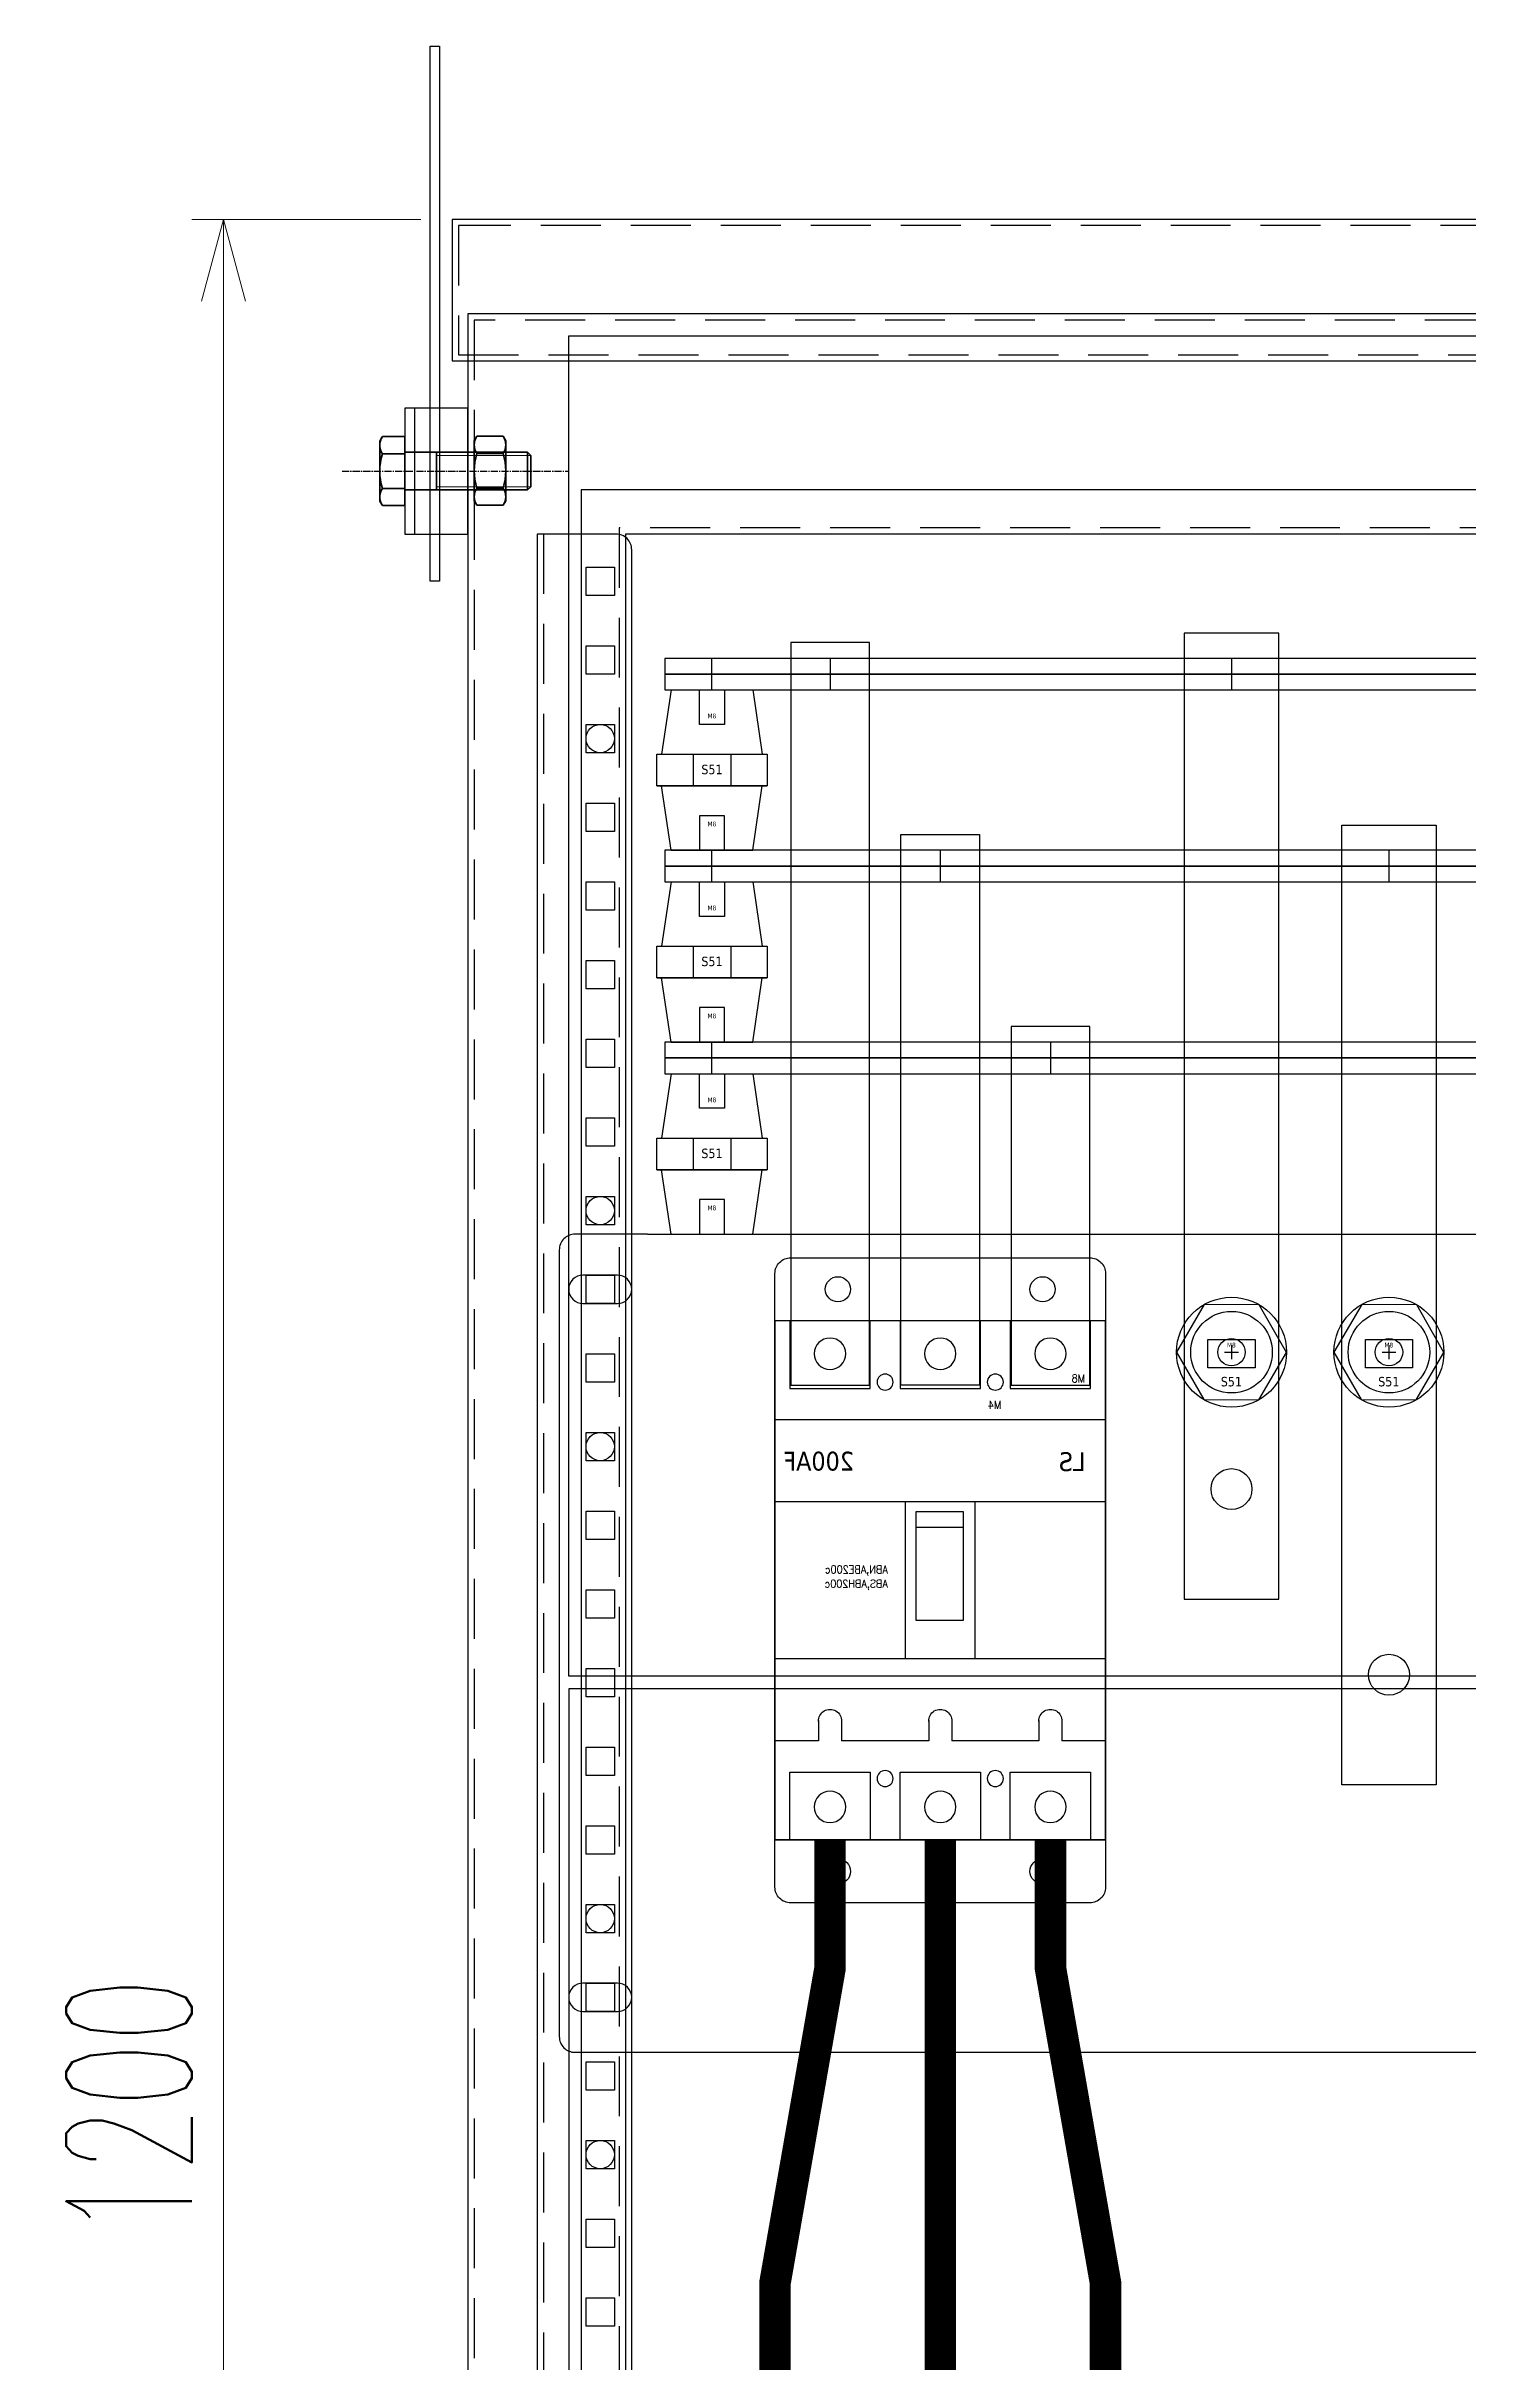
# Model space of a CAD drawing. Header units: millimetres. Extents: x -33730 to 17150, y -76829 to -27437.
# Drawn here: x -3847 to -3396, y -74197 to -73461 of the extents above; entities that cross this region are included whole.
import ezdxf

# ---------------------------------------------------------------- set-up
doc = ezdxf.new("R2010")
doc.units = ezdxf.units.MM
doc.header["$LTSCALE"] = 3
doc.linetypes.add('AXES2', pattern=[1.125, 0.75, -0.125, 0.125, -0.125])
doc.linetypes.add('HIDDEN', pattern=[9.525, 6.35, -3.175])
for name, color, linetype in [('@.HIDDEN', 8, 'HIDDEN'), ('@.VISIBLE', 7, 'Continuous'), ('AXE', 80, 'AXES2')]:
    doc.layers.add(name, color=color, linetype=linetype)
for name, color, linetype, lineweight in [('FIN', 8, 'Continuous', 18), ('FORT', 2, 'Continuous', 35), ('Text', 7, 'Continuous', 13)]:
    doc.layers.add(name, color=color, linetype=linetype, lineweight=lineweight)
doc.styles.add('Ann_w01', font='romans.shx', dxfattribs={"width": 0.6, "bigfont": 'chineset.shx'})
doc.styles.add('hw_Standard', font='complex.shx', dxfattribs={"width": 0.9})
doc.styles.get("Standard").update_dxf_attribs({"font": 'arial.ttf'})
doc.styles.add('Tahoma (Input Text)', font='tahoma.ttf')
doc.dimstyles.new('Dim 01_SC20', dxfattribs={"dimscale": 20, "dimtxt": 2, "dimasz": 1.3, "dimexe": 0.5, "dimexo": 0.5, "dimgap": 0.5, "dimtad": 1, "dimdec": 1, "dimzin": 12, "dimdsep": 46, "dimtxsty": 'Ann_w01', "dimblk": 'OPEN30', "dimcen": 1.5, "dimclrd": 6, "dimclre": 6, "dimclrt": 3, "dimadec": 1, "dimazin": 3, "dimtm": 1e-09, "dimtfac": 1, "dimtdec": 1, "dimtix": 1, "dimtmove": 0, "dimatfit": 3, "dimldrblk": 'OPEN30', "dimfxl": 1, "dimtolj": 1, "dimlwd": 0, "dimlwe": 0, "dimarcsym": 0})

# ---------------------------------------------------------------- blocks, each defined once
blk = doc.blocks.new('_Open30')
at = {"color": 0, "linetype": 'ByBlock', "lineweight": -2}
for p, q in [((-1, 0.268), (0, 0)), ((0, 0), (-1, -0.268)), ((0, 0), (-1, 0))]:
    blk.add_line(p, q, dxfattribs=at)
blk = doc.blocks.new('*D2175')
at = {"layer": '@.VISIBLE', "color": 6, "lineweight": 0, "transparency": 16777216}
for p, q in [((-3728.35, -73516.35), (-3801, -73516.35)), ((-3791, -74690.35), (-3791, -73542.35)), ((-3723.35, -74716.35), (-3801, -74716.35))]:
    blk.add_line(p, q, dxfattribs=at)
at = {"layer": 'Defpoints', "color": 0, "transparency": 16777216}
for p in [(-3791, -73516.35), (-3718.35, -73516.35), (-3713.35, -74716.35)]:
    blk.add_point(p, dxfattribs=at)
at = {"layer": '@.VISIBLE', "color": 6, "lineweight": 0, "transparency": 16777216, "xscale": 26, "yscale": 26, "zscale": 26}
for p, rotation in [((-3791, -73516.35), 90), ((-3791, -74716.35), 270)]:
    blk.add_blockref('_Open30', p, dxfattribs=dict(at, rotation=rotation))
at = {"layer": '@.VISIBLE', "color": 3, "transparency": 16777216, "insert": (-3821, -74116.35), "char_height": 40, "attachment_point": 5, "rotation": 90, "style": 'Ann_w01'}
blk.add_mtext('\\A1;1200', dxfattribs=at)
blk = doc.blocks.new('*U2161')
at = {"layer": '@.VISIBLE', "color": 151}
blk.add_lwpolyline([(-4.5, 4.5), (4.5, 4.5), (4.5, -4.5), (-4.5, -4.5)], close=True, dxfattribs=at)
blk = doc.blocks.new('*U2160')
at = {"layer": '@.VISIBLE', "color": 0, "linetype": 'ByBlock', "lineweight": -2}
for p in [(0, 700), (0, 675), (0, 650), (0, 625), (0, 600), (0, 575), (0, 550), (0, 525), (0, 500), (0, 475), (0, 450), (0, 425), (0, 400), (0, 375), (0, 350), (0, 325), (0, 300), (0, 275), (0, 250), (0, 225), (0, 200), (0, 175), (0, 150), (0, 125), (0, 100), (0, 75), (0, 50), (0, 25), (0, 0)]:
    blk.add_blockref('*U2161', p, dxfattribs=at)
blk = doc.blocks.new('H12-040')
at = {"layer": 'AXE'}
blk.add_line((0, 20), (0, -52.15), dxfattribs=at)
at = {"layer": 'FIN'}
for p, q in [((-4.95, -10), (-4.95, -40)), ((4.95, -10), (4.95, -40))]:
    blk.add_line(p, q, dxfattribs=at)
at = {"layer": 'FORT'}
for p, q in [((-10.97, 7.15), (-9.5, 8)), ((9.5, 8), (-9.5, 8)), ((10.97, 7.15), (9.5, 8)), ((-10.97, 0), (-10.97, 7.15)), ((-10.97, 0), (10.97, 0)), ((-6, 0), (-6, -38.95)), ((-5.48, 0), (-5.48, 7.15)), ((5.48, 0), (5.48, 7.15)), ((6, 0), (6, -38.95)), ((10.97, 0), (10.97, 7.15)), ((6, -10), (-6, -10)), ((6, -38.95), (-6, -38.95)), ((-4.95, -40), (-6, -38.95)), ((4.95, -40), (-4.95, -40)), ((6, -38.95), (4.95, -40))]:
    blk.add_line(p, q, dxfattribs=at)
for centre, radius, start, end in [((-8.23, 3.14), 4.86, 55.61585, 124.38415), ((0, -10.15), 18.15, 72.4121, 107.5879), ((8.23, 3.14), 4.86, 55.61585, 124.38415)]:
    blk.add_arc(centre, radius, start, end, dxfattribs=at)
blk = doc.blocks.new('HM12_COTE')
at = {"layer": 'FORT'}
for p, q in [((-10.97, 9.15), (-9.5, 10)), ((-10.97, 0.85), (-10.97, 9.15)), ((9.5, 10), (-9.5, 10)), ((-5.48, 0.85), (-5.48, 9.15)), ((5.48, 0.85), (5.48, 9.15)), ((10.97, 9.15), (9.5, 10)), ((10.97, 0.85), (10.97, 9.15)), ((-9.5, 0), (-10.97, 0.85)), ((-9.5, 0), (9.5, 0)), ((9.5, 0), (10.97, 0.85))]:
    blk.add_line(p, q, dxfattribs=at)
for centre, radius, start, end in [((-8.23, 5.14), 4.86, 55.61585, 124.38415), ((0, -8.15), 18.15, 72.4121, 107.5879), ((8.23, 5.14), 4.86, 55.61585, 124.38415), ((-8.23, 4.86), 4.86, 235.61585, 304.38415), ((0, 18.15), 18.15, 252.4121, 287.5879), ((8.23, 4.86), 4.86, 235.61585, 304.38415)]:
    blk.add_arc(centre, radius, start, end, dxfattribs=at)
blk = doc.blocks.new('Oval 20x9')
at = {"layer": '@.VISIBLE', "color": 2}
blk.add_lwpolyline([(-5.5, -4.5), (5.5, -4.5, 0.414214), (10, 0), (10, 0, 0.414214), (5.5, 4.5), (-5.5, 4.5, 0.414214), (-10, 0), (-10, 0, 0.414214)], format="xyb", close=True, dxfattribs=at)
blk = doc.blocks.new('*U68')
at = {"layer": '@.HIDDEN', "linetype": 'HIDDEN'}
for p, q in [((333.5, 1.5), (333.5, -1.5)), ((332, 0), (335, 0))]:
    blk.add_line(p, q, dxfattribs=at)
at = {"layer": '@.VISIBLE'}
for p, q in [((28, 130), (639, 130)), ((28, -130), (639, -130))]:
    blk.add_line(p, q, dxfattribs=at)
for points in [[(28, 130), (5, 130, 0.414214), (0, 125), (0, -125, 0.414214), (5, -130), (28, -130)], [(639, -130), (662, -130, 0.414214), (667, -125), (667, 125, 0.414214), (662, 130), (639, 130)]]:
    blk.add_lwpolyline(points, format="xyb", dxfattribs=at)
for p in [(13, 112.5), (13, -112.5)]:
    blk.add_blockref('Oval 20x9', p, dxfattribs=at)
at = {"layer": '@.VISIBLE', "xscale": -1}
for p in [(654, 112.5), (654, -112.5)]:
    blk.add_blockref('Oval 20x9', p, dxfattribs=at)
blk = doc.blocks.new('*U70')
at = {"color": 1}
for p, q in [((-51, 22.53), (-30.5, 25.53)), ((-51, 22.53), (-51, -3.47)), ((-30.5, -7.97), (-30.5, 27.03)), ((-30.5, 27.03), (-20.5, 27.03)), ((-30.5, 27.03), (-30.5, -7.97)), ((-30.5, 25.53), (-30.5, -6.47)), ((-20.5, 27.03), (-20.5, -7.97)), ((-20.5, 25.53), (-20.5, -6.47)), ((0, 22.53), (-20.5, 25.53)), ((0, 22.53), (0, -3.47)), ((-20.5, 15.53), (-30.5, 15.53)), ((-20.5, 3.53), (-30.5, 3.53)), ((-51, -3.47), (-30.5, -6.47)), ((0, -3.47), (-20.5, -6.47)), ((-20.5, -7.97), (-30.5, -7.97))]:
    blk.add_line(p, q, dxfattribs=at)
for points in [[(-51, 13.53), (-51, 5.53), (-40, 5.53), (-40, 13.53)], [(0, 13.53), (0, 5.53), (-11, 5.53), (-11, 13.53)]]:
    blk.add_lwpolyline(points, close=True, dxfattribs=at)
at = {"color": 1, "width": 30.0978, "attachment_point": 5, "rotation": 270}
for s, insert, char_height in [('{\\fTahoma|b0|i0|c0|p34;M8}', (-42.66, 9.53), 1.5), ('{\\fTahoma|b0|i0|c0|p34;S51}', (-25.34, 9.53), 3), ('{\\fTahoma|b0|i0|c0|p34;M8}', (-8.34, 9.53), 1.5)]:
    blk.add_mtext(s, dxfattribs=dict(at, insert=insert, char_height=char_height))
blk = doc.blocks.new('*U72')
at = {"color": 1}
for p, q in [((369.04, -3108.78), (394.54, -3108.78)), ((404.04, -3108.78), (429.54, -3108.78)), ((439.04, -3108.78), (464.54, -3108.78)), ((369.04, -3273.78), (394.54, -3273.78)), ((404.04, -3273.78), (429.54, -3273.78)), ((439.04, -3273.78), (464.54, -3273.78))]:
    blk.add_line(p, q, dxfattribs=at)
for p, q in [((364.29, -3140.28), (469.29, -3140.28)), ((405.79, -3166.28), (405.79, -3216.28)), ((409.35, -3169.56), (424.59, -3169.56)), ((409.35, -3174.36), (409.35, -3169.56)), ((409.35, -3169.56), (424.59, -3169.56)), ((409.35, -3203.93), (409.35, -3169.56)), ((424.59, -3169.56), (424.59, -3174.36)), ((424.59, -3169.56), (424.59, -3203.93)), ((427.79, -3216.28), (427.79, -3166.28)), ((424.59, -3174.36), (409.35, -3174.36)), ((424.59, -3203.93), (409.35, -3203.93)), ((405.79, -3216.28), (427.79, -3216.28)), ((378.13, -3235.8), (378.13, -3242.28)), ((385.44, -3235.8), (385.44, -3242.28)), ((413.13, -3235.8), (413.13, -3242.28)), ((420.44, -3235.8), (420.44, -3242.28)), ((448.13, -3235.8), (448.13, -3242.28)), ((455.44, -3235.8), (455.44, -3242.28)), ((364.29, -3242.28), (378.13, -3242.28)), ((385.44, -3242.28), (413.13, -3242.28)), ((420.44, -3242.28), (448.13, -3242.28)), ((455.44, -3242.28), (469.29, -3242.28))]:
    blk.add_line(p, q)
blk.add_lwpolyline([(364.29, -3108.78), (469.29, -3108.78), (469.29, -3273.78), (364.29, -3273.78)], close=True)
for points in [[(369.04, -3108.78), (394.54, -3108.78), (394.54, -3130.28), (369.04, -3130.28)], [(404.04, -3108.78), (429.54, -3108.78), (429.54, -3130.28), (404.04, -3130.28)], [(439.04, -3108.78), (464.54, -3108.78), (464.54, -3130.28), (439.04, -3130.28)], [(369.04, -3273.78), (394.54, -3273.78), (394.54, -3252.28), (369.04, -3252.28)], [(404.04, -3273.78), (429.54, -3273.78), (429.54, -3252.28), (404.04, -3252.28)], [(439.04, -3273.78), (464.54, -3273.78), (464.54, -3252.28), (439.04, -3252.28)]]:
    blk.add_lwpolyline(points, close=True, dxfattribs=at)
at = {"color": 3}
blk.add_lwpolyline([(364.29, -3216.28), (469.29, -3216.28), (469.29, -3166.28), (364.29, -3166.28)], close=True, dxfattribs=at)
at = {"color": 1}
for centre in [(381.79, -3119.28), (416.79, -3119.28), (451.79, -3119.28), (381.79, -3263.28), (416.79, -3263.28), (451.79, -3263.28)]:
    blk.add_circle(centre, 5, dxfattribs=at)
at = {"color": 3}
for centre in [(399.29, -3128.28), (434.29, -3128.28), (399.29, -3254.28), (434.29, -3254.28)]:
    blk.add_circle(centre, 2.55, dxfattribs=at)
for centre in [(381.79, -3235.95), (416.79, -3235.95), (451.79, -3235.95)]:
    blk.add_arc(centre, 3.66, 357.595, 182.405)
at = {"color": 251, "style": 'hw_Standard', "width": 0.9}
for s, p in [('M8', (370.79, -3128.36)), ('M4', (397.41, -3136.74)), ('ABN,ABE200c', (433.42, -3189.06)), ('ABS,ABH200c', (433.42, -3193.58))]:
    blk.add_text(s, height=2.5, dxfattribs=at).set_placement(p)
at = {"layer": 'Text', "char_height": 6, "attachment_point": 1, "style": 'Tahoma (Input Text)'}
for s, insert in [('LS', (370.68, -3150.56)), ('200AF', (444.19, -3150.4))]:
    blk.add_mtext_dynamic_manual_height_columns(s, width=11.0147, gutter_width=1, heights=[0], dxfattribs=dict(at, insert=insert))
blk = doc.blocks.new('*U107')
at = {"layer": '@.VISIBLE'}
for p, q in [((0, 105), (0, 0)), ((165, 105), (165, 0))]:
    blk.add_line(p, q, dxfattribs=at)
blk.add_lwpolyline([(185, 100), (185, 5, -0.414214), (180, 0), (-15, 0, -0.414214), (-20, 5), (-20, 100, -0.414214), (-15, 105), (180, 105, -0.414214)], format="xyb", close=True, dxfattribs=at)
at = {"layer": '@.VISIBLE', "color": 2}
for centre in [(-10, 85), (175, 85), (-10, 20), (175, 20)]:
    blk.add_circle(centre, 4, dxfattribs=at)
blk = doc.blocks.new('*U16')
at = {"color": 252}
for p, q in [((-2.18, 9.53), (2.18, 9.53)), ((0, 11.71), (0, 7.34))]:
    blk.add_line(p, q, dxfattribs=at)
at = {"color": 1}
blk.add_lwpolyline([(-8.64, 24.7), (-17.46, 9.49), (-8.82, -5.54), (8.64, -5.65), (17.46, 9.42), (8.82, 24.6)], close=True, dxfattribs=at)
for radius in [17.46, 12.96, 4.37]:
    blk.add_circle((0, 9.53), radius, dxfattribs=at)
at = {"color": 1, "width": 30.0978, "attachment_point": 5}
for s, insert, char_height in [('{\\fTahoma|b0|i0|c0|p34;M8}', (-0.04, 11.77), 1.5), ('{\\fTahoma|b0|i0|c0|p34;S51}', (-0.04, 0.14), 3)]:
    blk.add_mtext(s, dxfattribs=dict(at, insert=insert, char_height=char_height))
blk = doc.blocks.new('A$Ccd5de7e4')
at = {"layer": '@.VISIBLE', "color": 2}
blk.add_lwpolyline([(661, 406), (0, 406), (0, 0), (661, 0)], close=True, dxfattribs=at)
blk.add_lwpolyline([(63, 99.82), (173, 99.82, -0.414214), (198, 74.82), (198, 39.82, -0.414214), (173, 14.82), (63, 14.82, -0.414214), (38, 39.82), (38, 74.82, -0.414214)], format="xyb", close=True, dxfattribs=at)
for centre in [(10, 333), (651, 333), (10, 258), (651, 258), (10, 108), (651, 108)]:
    blk.add_circle(centre, 4.5, dxfattribs=at)
blk = doc.blocks.new('A$Ce8ab157e')
at = {"layer": '@.VISIBLE', "color": 2}
blk.add_lwpolyline([(0, 426), (661, 426), (661, 0), (0, 0)], close=True, dxfattribs=at)
for centre in [(10, 298), (651, 298), (10, 148), (651, 148), (10, 73), (651, 73)]:
    blk.add_circle(centre, 4.5, dxfattribs=at)

msp = doc.modelspace()

# ---------------------------------------------------------------- linework, layer by layer
at = {"layer": '@.VISIBLE'}
for p, q in [((-3730.35, -73576.35), (-3730.35, -73616.35)), ((-3635.85, -73665.85), (-3635.85, -73655.85)), ((-3598.35, -73655.85), (-3598.35, -73665.85)), ((-3470.85, -73655.85), (-3470.85, -73665.85)), ((-3635.85, -73726.85), (-3635.85, -73716.85)), ((-3563.35, -73716.85), (-3563.35, -73726.85)), ((-3420.85, -73716.85), (-3420.85, -73726.85)), ((-3635.85, -73787.85), (-3635.85, -73777.85)), ((-3528.35, -73777.85), (-3528.35, -73787.85))]:
    msp.add_line(p, q, dxfattribs=at)
at = {"layer": '@.VISIBLE', "color": 151, "linetype": 'HIDDEN'}
msp.add_line((-3689.35, -73616.35), (-3689.35, -74346.35), dxfattribs=at)
at = {"layer": '@.VISIBLE', "color": 3}
msp.add_lwpolyline([(-3722.35, -73631.35), (-3725.35, -73631.35), (-3725.35, -73461.35), (-3722.35, -73461.35)], close=True, dxfattribs=at)
at = {"layer": '@.VISIBLE', "color": 1}
for points in [[(-3718.35, -73561.35), (-2983.35, -73561.35), (-2983.35, -73516.35), (-3718.35, -73516.35)], [(-3650.85, -73782.85), (-3050.85, -73782.85), (-3050.85, -73777.85), (-3650.85, -73777.85)], [(-3515.85, -73772.85), (-3540.85, -73772.85), (-3540.85, -73886.85), (-3515.85, -73886.85)], [(-3650.85, -73787.85), (-3050.85, -73787.85), (-3050.85, -73782.85), (-3650.85, -73782.85)]]:
    msp.add_lwpolyline(points, close=True, dxfattribs=at)
at = {"layer": '@.VISIBLE', "color": 1, "linetype": 'HIDDEN'}
msp.add_lwpolyline([(-3716.35, -73559.35), (-2985.35, -73559.35), (-2985.35, -73518.35), (-3716.35, -73518.35)], close=True, dxfattribs=at)
at = {"layer": '@.VISIBLE'}
for points in [[(-3713.35, -74716.35), (-2988.35, -74716.35), (-2988.35, -73546.35), (-3713.35, -73546.35)], [(-3713.35, -73576.35), (-3733.35, -73576.35), (-3733.35, -73616.35), (-3713.35, -73616.35)], [(-3024.35, -74360.35), (-3024.35, -73602.35), (-3677.35, -73602.35), (-3677.35, -74360.35)], [(-3038.35, -74346.35), (-3038.35, -73616.35), (-3663.35, -73616.35), (-3663.35, -74346.35)], [(-3478.35, -73872.35), (-3463.35, -73872.35), (-3463.35, -73881.35), (-3478.35, -73881.35)], [(-3428.35, -73872.36), (-3413.35, -73872.36), (-3413.35, -73881.36), (-3428.35, -73881.36)]]:
    msp.add_lwpolyline(points, close=True, dxfattribs=at)
at = {"layer": '@.VISIBLE', "linetype": 'HIDDEN'}
for points in [[(-3711.35, -74714.35), (-2990.35, -74714.35), (-2990.35, -73548.35), (-3711.35, -73548.35)], [(-3036.35, -74348.35), (-3036.35, -73614.35), (-3665.35, -73614.35), (-3665.35, -74348.35)]]:
    msp.add_lwpolyline(points, close=True, dxfattribs=at)
at = {"layer": '@.VISIBLE', "color": 151}
msp.add_lwpolyline([(-3666.35, -73616.35), (-3691.35, -73616.35), (-3691.35, -74346.35), (-3666.35, -74346.35, 0.414214), (-3661.35, -74341.35), (-3661.35, -73621.35, 0.414214)], format="xyb", close=True, dxfattribs=at)
at = {"layer": '@.VISIBLE', "color": 2}
for points in [[(-3585.85, -73650.85), (-3610.85, -73650.85), (-3610.85, -73886.85), (-3585.85, -73886.85)], [(-3455.85, -73647.85), (-3485.85, -73647.85), (-3485.85, -73954.86), (-3455.85, -73954.86)], [(-3650.85, -73660.85), (-3050.85, -73660.85), (-3050.85, -73655.85), (-3650.85, -73655.85)], [(-3650.85, -73665.85), (-3050.85, -73665.85), (-3050.85, -73660.85), (-3650.85, -73660.85)]]:
    msp.add_lwpolyline(points, close=True, dxfattribs=at)
at = {"layer": '@.VISIBLE', "color": 4}
for points in [[(-3575.85, -73711.85), (-3550.85, -73711.85), (-3550.85, -73886.85), (-3575.85, -73886.85)], [(-3435.85, -73708.85), (-3405.85, -73708.85), (-3405.85, -74013.86), (-3435.85, -74013.86)], [(-3650.85, -73721.85), (-3050.85, -73721.85), (-3050.85, -73716.85), (-3650.85, -73716.85)], [(-3650.85, -73726.85), (-3050.85, -73726.85), (-3050.85, -73721.85), (-3650.85, -73721.85)]]:
    msp.add_lwpolyline(points, close=True, dxfattribs=at)
at = {"layer": '@.VISIBLE', "const_width": 10}
for points in [[(-3598.35, -74031.35), (-3598.35, -74072.1), (-3615.83, -74172.1), (-3615.83, -74254.38)], [(-3563.35, -74031.35), (-3563.35, -74254.38)], [(-3528.35, -74031.35), (-3528.35, -74072.1), (-3510.87, -74172.1), (-3510.87, -74254.38)]]:
    msp.add_lwpolyline(points, dxfattribs=at)
at = {"layer": '@.VISIBLE'}
for centre in [(-3470.85, -73919.86), (-3420.85, -73978.86)]:
    msp.add_circle(centre, 6.5, dxfattribs=at)

# ---------------------------------------------------------------- block references
at = {"xscale": -1, "rotation": 90}
for name, p in [('H12-040', (-3733.35, -73596.35)), ('HM12_COTE', (-3701.35, -73596.25))]:
    msp.add_blockref(name, p, dxfattribs=at)
at = {"rotation": 90}
for p in [(-3626.33, -73665.85), (-3626.33, -73726.85), (-3626.33, -73787.85)]:
    msp.add_blockref('*U70', p, dxfattribs=at)
for p in [(-3470.85, -73885.88), (-3420.85, -73885.88)]:
    msp.add_blockref('*U16', p)
at = {"xscale": -1}
msp.add_blockref('*U72', (-3146.57, -70757.57), dxfattribs=at)
at = {"layer": '@.VISIBLE'}
for name, p in [('A$Ce8ab157e', (-3681.35, -73979.35)), ('*U2160', (-3671.35, -74331.35)), ('*U68', (-3684.35, -73968.85)), ('A$Ccd5de7e4', (-3681.35, -74389.35))]:
    msp.add_blockref(name, p, dxfattribs=at)
at = {"layer": '@.VISIBLE', "rotation": 270}
msp.add_blockref('*U107', (-3615.85, -73866.35), dxfattribs=at)

# ---------------------------------------------------------------- dimensions: what is measured, and where the dimension line sits
at = {"layer": '@.VISIBLE'}
dim = msp.add_linear_dim(base=(-3791, -73516.35), p1=(-3713.35, -74716.35), p2=(-3718.35, -73516.35), angle=90, dimstyle='Dim 01_SC20', dxfattribs=at)
dim.commit()
dim.dimension.update_dxf_attribs({"geometry": '*D2175', "text_midpoint": (-3821, -74116.35)})

doc.saveas('drawing.dxf')
